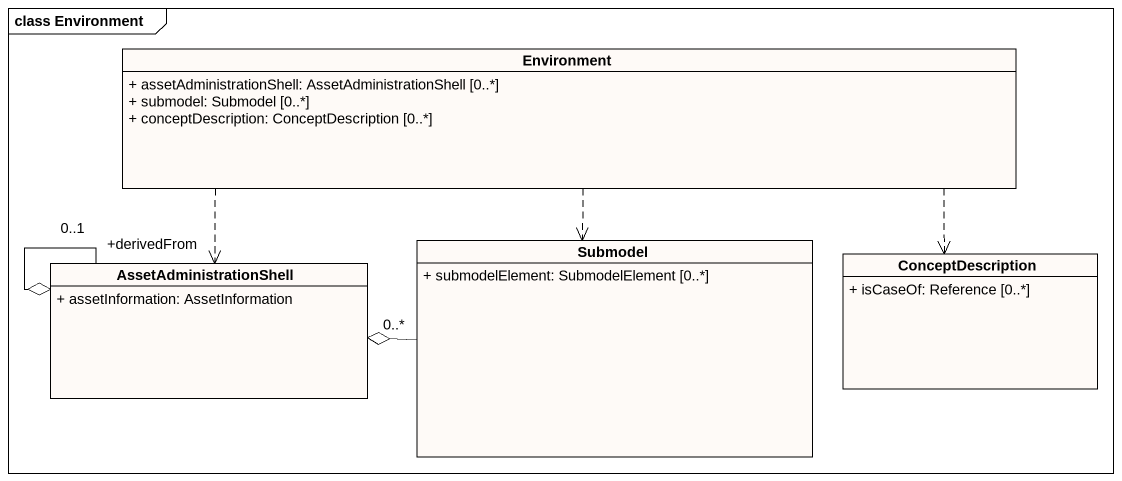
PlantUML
@startuml
mainframe class Environment
hide circle
hide empty members
skinparam classAttributeIconSize 0
class Environment #FEFAF7 {
  + assetAdministrationShell: AssetAdministrationShell [0..*]
  + submodel: Submodel [0..*]
  + conceptDescription: ConceptDescription [0..*]
}
class AssetAdministrationShell #FEFAF7 {
  + assetInformation: AssetInformation
}
class Submodel #FEFAF7 {
  + submodelElement: SubmodelElement [0..*]
}
class ConceptDescription #FEFAF7 {
  + isCaseOf: Reference [0..*]
}
Environment .left.> AssetAdministrationShell
Environment ..> Submodel
Environment .right.> ConceptDescription
AssetAdministrationShell "+derivedFrom\n0..1" --o AssetAdministrationShell
Submodel "0..*" -left-o AssetAdministrationShell
@enduml
